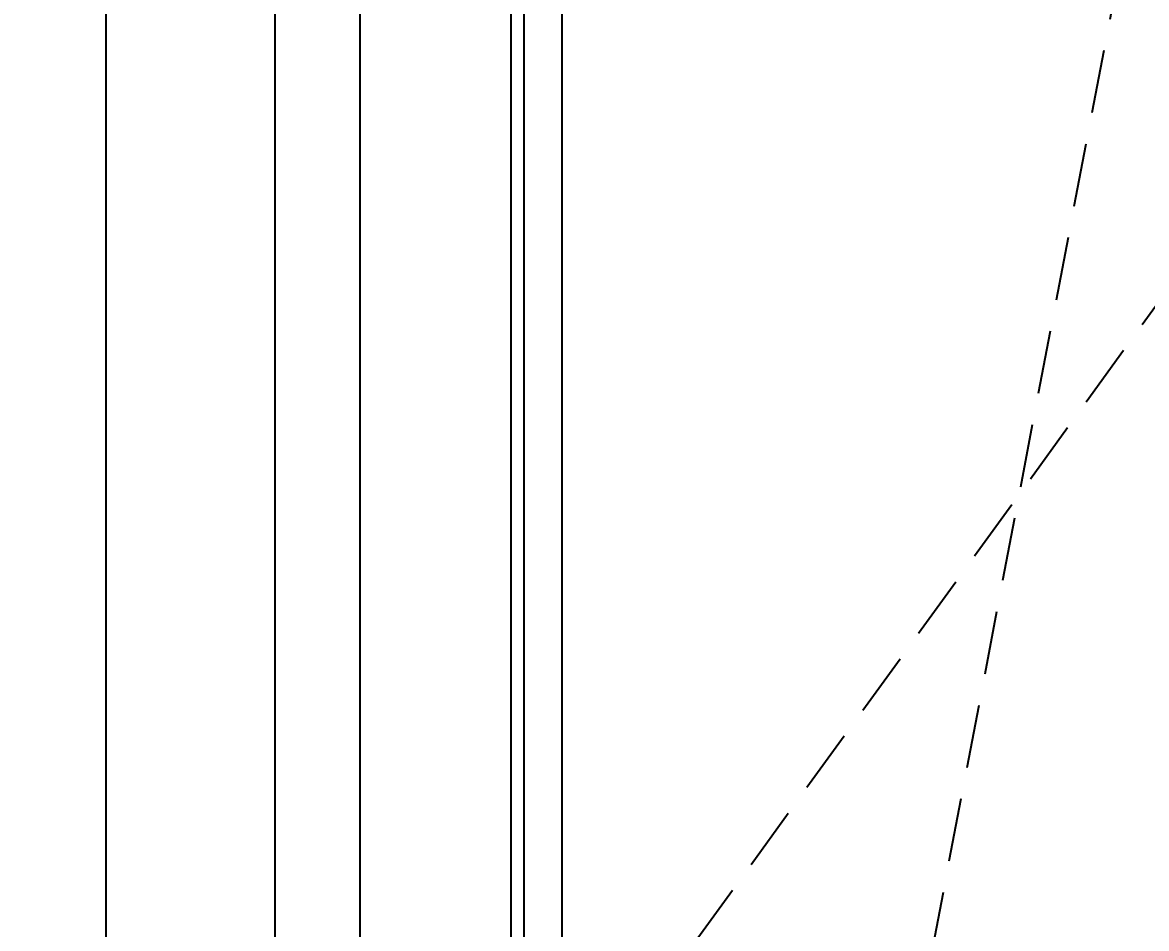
# Model space of a CAD drawing. Header units: millimetres. Extents: x -54028 to -48567, y 2760 to 5426.
# Drawn here: x -54028.1 to -53585.4, y 4355.5 to 4712.3 of the extents above; entities that cross this region are included whole.
import ezdxf

# ---------------------------------------------------------------- set-up
doc = ezdxf.new("R2010")
doc.units = ezdxf.units.MM
doc.linetypes.add('( Hidden )', pattern=[0.375, 0.25, -0.125])
doc.styles.get("Standard").update_dxf_attribs({"font": 'arial.ttf'})
doc.dimstyles.new('ÖLÇÜ', dxfattribs={"dimtxt": 50, "dimasz": 20, "dimexe": 1.25, "dimexo": 30, "dimgap": 20, "dimtad": 0, "dimdec": 0, "dimtxsty": 'Standard', "dimcen": 2.5, "dimadec": 1, "dimazin": 0, "dimtfac": 1, "dimtdec": 0, "dimtmove": 0, "dimatfit": 3, "dimfxl": 1, "dimarcsym": 0})

# ---------------------------------------------------------------- blocks, each defined once
blk = doc.blocks.new('*D28')
at = {"color": 0, "lineweight": -2, "transparency": 16777216}
for p, q in [((-53958.59, 5303.2), (-53996.57, 5303.2)), ((-53995.32, 5283.2), (-53995.32, 4313.2)), ((-53995.32, 3153.2), (-53995.32, 4123.2)), ((-53958.59, 3133.2), (-53996.57, 3133.2))]:
    blk.add_line(p, q, dxfattribs=at)
at = {"color": 0, "transparency": 16777216}
for points in [[(-53998.65, 5283.2), (-53991.99, 5283.2), (-53995.32, 5303.2)], [(-53998.65, 3153.2), (-53991.99, 3153.2), (-53995.32, 3133.2)]]:
    blk.add_solid(points, dxfattribs=at)
at = {"layer": 'Defpoints', "color": 0, "transparency": 16777216}
for p in [(-53995.32, 5303.2), (-53928.59, 5303.2), (-53928.59, 3133.2)]:
    blk.add_point(p, dxfattribs=at)
at = {"color": 0, "transparency": 16777216, "insert": (-53995.32, 4218.2), "char_height": 50, "attachment_point": 5, "rotation": 90}
blk.add_mtext('2170', dxfattribs=at)

msp = doc.modelspace()

# ---------------------------------------------------------------- linework, layer by layer
msp.add_line((-53815.59, 3246.2), (-53815.59, 5190.2))
for points in [[(-53063.59, 3133.2), (-53928.59, 3133.2), (-53928.59, 5303.2), (-53063.59, 5303.2)], [(-53096.99, 3166.6), (-53895.19, 3166.6), (-53895.19, 5269.8), (-53096.99, 5269.8)], [(-53156.59, 3226.2), (-53835.59, 3226.2), (-53835.59, 5210.2), (-53156.59, 5210.2)], [(-53161.59, 3231.2), (-53830.59, 3231.2), (-53830.59, 5205.2), (-53161.59, 5205.2)]]:
    msp.add_lwpolyline(points, close=True)
at = {"linetype": '( Hidden )', "ltscale": 100}
msp.add_lwpolyline([(-53895.19, 3166.6), (-53493.59, 5269.8), (-53096.99, 3166.6), (-53895.19, 4168.2), (-53096.99, 5269.8)], dxfattribs=at)

# ---------------------------------------------------------------- dimensions: what is measured, and where the dimension line sits
dim = msp.add_linear_dim(base=(-53995.32, 5303.2), p1=(-53928.59, 3133.2), p2=(-53928.59, 5303.2), angle=90, dimstyle='ÖLÇÜ')
dim.commit()
dim.dimension.update_dxf_attribs({"geometry": '*D28', "text_midpoint": (-53995.32, 4218.2)})

doc.saveas('drawing.dxf')
